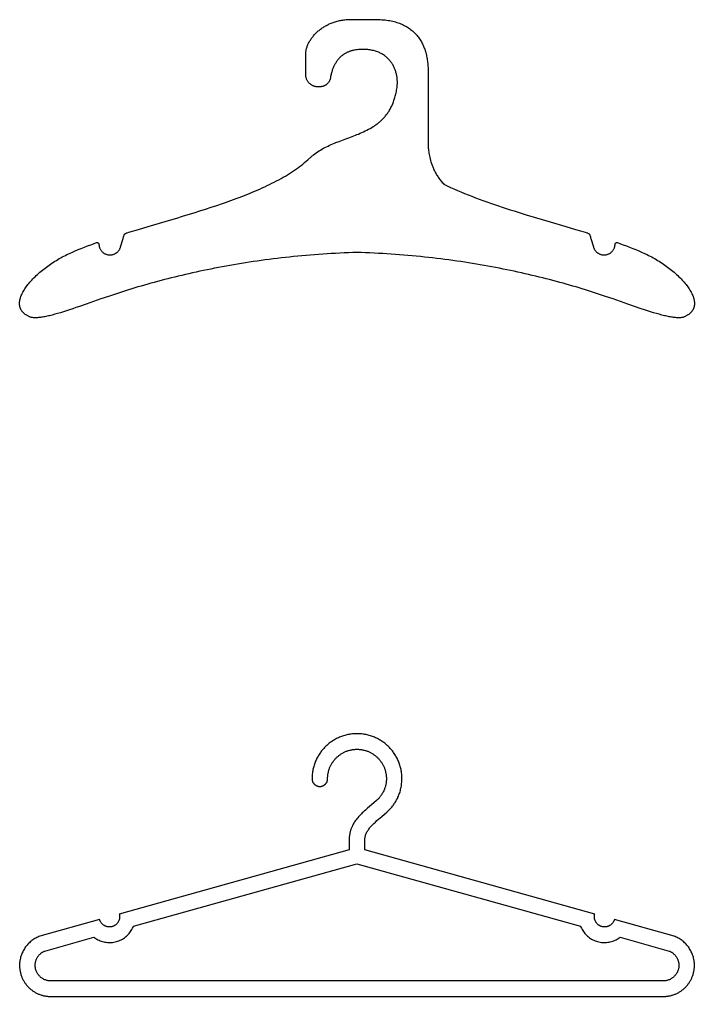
# Model space of a CAD drawing. Extents: x 27 to 2943, y 104 to 2866.
# Drawn here: x 2016 to 2416, y 550 to 1129 of the extents above; entities that cross this region are included whole.
import ezdxf

# ---------------------------------------------------------------- set-up
doc = ezdxf.new("R2010")
doc.units = 0
doc.layers.add('IMPORT_-_HANGER_PACK_EPS', color=18, linetype='CONTINUOUS')

msp = doc.modelspace()

# ---------------------------------------------------------------- linework, layer by layer
at = {"layer": 'IMPORT_-_HANGER_PACK_EPS'}
for points in [[(2211.44, 1129.45), (2227.44, 1129.45), (2228.5, 1129.44), (2229.53, 1129.41), (2230.54, 1129.36), (2231.53, 1129.28), (2232.5, 1129.19), (2233.44, 1129.08), (2234.37, 1128.95), (2235.28, 1128.8), (2236.16, 1128.63), (2237.03, 1128.44), (2237.87, 1128.24), (2238.7, 1128.01), (2239.51, 1127.77), (2240.29, 1127.51), (2241.06, 1127.24), (2241.81, 1126.94), (2242.53, 1126.63), (2243.24, 1126.31), (2243.93, 1125.97), (2244.6, 1125.61), (2245.26, 1125.24), (2245.89, 1124.85), (2246.51, 1124.45), (2247.11, 1124.03), (2247.69, 1123.6), (2248.25, 1123.15), (2248.8, 1122.7), (2249.32, 1122.22), (2249.83, 1121.74), (2250.33, 1121.24), (2250.8, 1120.73), (2251.26, 1120.21), (2251.71, 1119.68), (2252.13, 1119.13), (2252.54, 1118.58), (2252.94, 1118.01), (2253.32, 1117.43), (2253.68, 1116.84), (2254.02, 1116.24), (2254.36, 1115.63), (2254.67, 1115.02), (2254.97, 1114.39), (2255.26, 1113.75), (2255.53, 1113.11), (2255.78, 1112.45), (2256.02, 1111.79), (2256.25, 1111.12), (2256.46, 1110.45), (2256.66, 1109.76), (2256.85, 1109.07), (2257.02, 1108.37), (2257.17, 1107.67), (2257.32, 1106.96), (2257.45, 1106.25), (2257.57, 1105.52), (2257.67, 1104.8), (2257.76, 1104.07), (2257.84, 1103.33), (2257.91, 1102.59), (2257.96, 1101.85), (2258, 1101.1), (2258.03, 1100.35), (2258.05, 1099.6), (2258.05, 1098.84), (2258.05, 1057.21), (2258.05, 1056.7), (2258.05, 1055.96), (2258.06, 1055.01), (2258.08, 1054.46), (2258.11, 1053.86), (2258.15, 1053.23), (2258.21, 1052.55), (2258.28, 1051.83), (2258.38, 1051.08), (2258.49, 1050.29), (2258.63, 1049.47), (2258.79, 1048.62), (2258.98, 1047.74), (2259.2, 1046.84), (2259.44, 1045.91), (2259.73, 1044.96), (2260.04, 1044), (2260.21, 1043.51), (2260.4, 1043.02), (2260.59, 1042.52), (2260.79, 1042.02), (2261, 1041.52), (2261.22, 1041.01), (2261.46, 1040.51), (2261.7, 1040), (2261.96, 1039.49), (2262.22, 1038.97), (2262.5, 1038.46), (2262.79, 1037.95), (2263.1, 1037.43), (2263.41, 1036.92), (2263.74, 1036.4), (2264.09, 1035.88), (2264.44, 1035.37), (2264.81, 1034.86), (2265.19, 1034.34), (2265.59, 1033.83), (2266, 1033.32), (2266.43, 1032.81), (2266.87, 1032.31), (2267.33, 1031.8), (2269.29, 1030.85), (2271.28, 1029.92), (2273.31, 1029), (2275.37, 1028.1), (2277.46, 1027.2), (2279.58, 1026.32), (2281.73, 1025.46), (2283.9, 1024.6), (2286.1, 1023.76), (2288.32, 1022.93), (2290.56, 1022.11), (2292.82, 1021.3), (2295.1, 1020.5), (2297.39, 1019.71), (2299.7, 1018.93), (2302.02, 1018.16), (2304.35, 1017.4), (2306.7, 1016.64), (2309.05, 1015.9), (2311.41, 1015.16), (2316.15, 1013.7), (2320.89, 1012.26), (2325.63, 1010.84), (2330.36, 1009.45), (2339.73, 1006.69), (2345.44, 1005), (2348.27, 1004.15), (2351.06, 1003.31), (2352.05, 1003), (2352.44, 1002.87), (2352.77, 1002.74), (2353.04, 1002.61), (2353.27, 1002.48), (2353.37, 1002.41), (2353.46, 1002.34), (2353.54, 1002.26), (2353.61, 1002.18), (2353.68, 1002.09), (2353.74, 1001.99), (2353.85, 1001.78), (2353.94, 1001.53), (2354.04, 1001.24), (2354.24, 1000.51), (2354.37, 1000.06), (2354.52, 999.54), (2356.03, 994.54), (2356.13, 994.22), (2356.25, 993.91), (2356.39, 993.6), (2356.54, 993.31), (2356.7, 993.03), (2356.88, 992.75), (2357.06, 992.49), (2357.26, 992.24), (2357.47, 991.99), (2357.7, 991.76), (2357.93, 991.55), (2358.17, 991.34), (2358.42, 991.14), (2358.68, 990.96), (2358.95, 990.79), (2359.23, 990.64), (2359.51, 990.49), (2359.8, 990.36), (2360.09, 990.25), (2360.39, 990.14), (2360.7, 990.06), (2361.01, 989.98), (2361.32, 989.93), (2361.64, 989.88), (2361.96, 989.86), (2362.29, 989.84), (2362.61, 989.85), (2362.94, 989.87), (2363.27, 989.91), (2363.59, 989.96), (2363.92, 990.03), (2364.25, 990.12), (2364.62, 990.25), (2364.98, 990.39), (2365.33, 990.55), (2365.66, 990.74), (2365.98, 990.94), (2366.29, 991.15), (2366.58, 991.38), (2366.86, 991.63), (2367.12, 991.89), (2367.37, 992.17), (2367.6, 992.46), (2367.81, 992.76), (2368.01, 993.07), (2368.19, 993.39), (2368.35, 993.72), (2368.49, 994.06), (2368.55, 994.23), (2368.6, 994.39), (2368.68, 994.72), (2368.73, 995.05), (2368.77, 995.37), (2368.81, 995.69), (2368.86, 996), (2368.91, 996.29), (2368.95, 996.43), (2369, 996.57), (2369.03, 996.66), (2369.08, 996.74), (2369.13, 996.81), (2369.19, 996.88), (2369.25, 996.95), (2369.32, 997), (2369.4, 997.05), (2369.48, 997.09), (2369.56, 997.13), (2369.64, 997.15), (2369.73, 997.17), (2369.82, 997.18), (2369.91, 997.18), (2370, 997.17), (2370.09, 997.15), (2370.18, 997.13), (2370.24, 997.11), (2370.24, 997.11), (2371.98, 996.49), (2373.68, 995.87), (2375.6, 995.16), (2377.48, 994.45), (2379.31, 993.73), (2381.11, 993), (2382.86, 992.27), (2384.56, 991.53), (2386.22, 990.78), (2387.84, 990.03), (2388.74, 989.59), (2389.65, 989.13), (2390.54, 988.66), (2391.44, 988.17), (2392.33, 987.67), (2393.22, 987.16), (2394.09, 986.63), (2394.96, 986.09), (2395.83, 985.54), (2396.68, 984.98), (2397.53, 984.41), (2398.36, 983.83), (2399.19, 983.24), (2400, 982.64), (2400.8, 982.03), (2401.59, 981.42), (2402.37, 980.79), (2403.13, 980.16), (2403.88, 979.53), (2404.61, 978.89), (2405.32, 978.24), (2406.02, 977.59), (2406.7, 976.93), (2407.36, 976.28), (2408, 975.62), (2408.62, 974.95), (2409.23, 974.29), (2409.81, 973.62), (2410.37, 972.95), (2410.9, 972.29), (2411.42, 971.62), (2411.9, 970.96), (2412.37, 970.29), (2412.81, 969.63), (2413.22, 968.97), (2413.61, 968.32), (2413.97, 967.67), (2414.3, 967.02), (2414.6, 966.38), (2414.87, 965.74), (2415.11, 965.11), (2415.32, 964.48), (2415.5, 963.87), (2415.58, 963.56), (2415.64, 963.26), (2415.71, 962.95), (2415.76, 962.65), (2415.8, 962.36), (2415.84, 962.06), (2415.86, 961.77), (2415.88, 961.48), (2415.89, 961.19), (2415.89, 960.9), (2415.88, 960.62), (2415.86, 960.34), (2415.84, 960.06), (2415.8, 959.79), (2415.75, 959.52), (2415.7, 959.25), (2415.63, 958.98), (2415.56, 958.72), (2415.48, 958.46), (2415.38, 958.2), (2415.28, 957.95), (2415.17, 957.7), (2415.04, 957.45), (2414.91, 957.21), (2414.76, 956.97), (2414.61, 956.74), (2414.44, 956.5), (2414.27, 956.27), (2414.08, 956.05), (2413.89, 955.83), (2413.68, 955.61), (2413.46, 955.4), (2413.23, 955.19), (2412.99, 954.99), (2412.74, 954.79), (2412.48, 954.59), (2412.21, 954.4), (2411.92, 954.21), (2411.62, 954.03), (2411.32, 953.85), (2411, 953.68), (2410.67, 953.51), (2410.37, 953.34), (2410.06, 953.18), (2409.72, 953.04), (2409.36, 952.92), (2408.98, 952.82), (2408.58, 952.73), (2408.16, 952.67), (2407.72, 952.61), (2407.26, 952.58), (2406.78, 952.56), (2406.27, 952.56), (2405.75, 952.57), (2405.21, 952.6), (2404.66, 952.64), (2404.08, 952.69), (2403.48, 952.76), (2402.87, 952.85), (2402.24, 952.95), (2401.59, 953.06), (2400.93, 953.18), (2400.24, 953.32), (2399.54, 953.47), (2398.83, 953.63), (2398.1, 953.8), (2396.59, 954.19), (2395.01, 954.61), (2393.38, 955.07), (2391.69, 955.58), (2389.94, 956.12), (2388.14, 956.69), (2386.29, 957.29), (2384.39, 957.92), (2380.45, 959.26), (2376.33, 960.68), (2372.06, 962.17), (2367.65, 963.7), (2363.11, 965.26), (2360.8, 966.04), (2358.47, 966.82), (2356.7, 967.4), (2354.91, 967.98), (2353.1, 968.55), (2351.27, 969.13), (2349.43, 969.7), (2347.57, 970.26), (2345.69, 970.83), (2343.79, 971.39), (2341.88, 971.94), (2339.95, 972.49), (2338, 973.04), (2336.03, 973.58), (2334.05, 974.11), (2332.05, 974.65), (2330.04, 975.17), (2328.01, 975.69), (2325.96, 976.21), (2323.9, 976.72), (2321.82, 977.22), (2319.73, 977.72), (2317.63, 978.22), (2315.51, 978.7), (2313.37, 979.18), (2311.22, 979.65), (2309.06, 980.12), (2306.88, 980.58), (2304.69, 981.03), (2302.48, 981.48), (2300.27, 981.92), (2298.03, 982.35), (2295.79, 982.77), (2293.53, 983.18), (2291.27, 983.59), (2288.98, 983.99), (2286.69, 984.38), (2284.39, 984.76), (2282.07, 985.13), (2279.74, 985.49), (2277.4, 985.85), (2275.05, 986.19), (2272.69, 986.53), (2270.32, 986.85), (2267.94, 987.17), (2265.55, 987.48), (2263.15, 987.77), (2260.73, 988.06), (2258.31, 988.33), (2255.88, 988.6), (2253.44, 988.85), (2250.99, 989.1), (2248.54, 989.33), (2246.07, 989.55), (2243.6, 989.76), (2241.11, 989.96), (2238.62, 990.14), (2236.13, 990.32), (2233.62, 990.48), (2231.11, 990.63), (2228.59, 990.77), (2226.06, 990.89), (2223.53, 991.01), (2220.99, 991.11), (2218.44, 991.19), (2215.89, 991.26), (2213.34, 991.19), (2210.79, 991.11), (2208.25, 991.01), (2205.72, 990.89), (2203.19, 990.77), (2200.67, 990.63), (2198.16, 990.48), (2195.66, 990.32), (2193.16, 990.14), (2190.67, 989.96), (2188.18, 989.76), (2185.71, 989.55), (2183.24, 989.33), (2180.79, 989.1), (2178.34, 988.85), (2175.9, 988.6), (2173.47, 988.33), (2171.05, 988.06), (2168.64, 987.77), (2166.23, 987.48), (2163.84, 987.17), (2161.46, 986.85), (2159.09, 986.53), (2156.73, 986.19), (2154.38, 985.85), (2152.04, 985.49), (2149.71, 985.13), (2147.4, 984.76), (2145.09, 984.38), (2142.8, 983.99), (2140.52, 983.59), (2138.25, 983.18), (2135.99, 982.77), (2133.75, 982.35), (2131.52, 981.92), (2129.3, 981.48), (2127.09, 981.03), (2124.9, 980.58), (2122.72, 980.12), (2120.56, 979.65), (2118.41, 979.18), (2116.28, 978.7), (2114.15, 978.22), (2112.05, 977.72), (2109.96, 977.22), (2107.88, 976.72), (2105.82, 976.21), (2103.77, 975.69), (2101.74, 975.17), (2099.73, 974.65), (2097.73, 974.11), (2095.75, 973.58), (2093.78, 973.04), (2091.84, 972.49), (2089.9, 971.94), (2087.99, 971.39), (2086.09, 970.83), (2084.21, 970.26), (2082.35, 969.7), (2080.51, 969.13), (2078.68, 968.55), (2076.87, 967.98), (2075.08, 967.4), (2073.31, 966.82), (2070.98, 966.04), (2068.67, 965.26), (2064.14, 963.7), (2059.72, 962.17), (2055.45, 960.68), (2051.34, 959.26), (2049.34, 958.58), (2047.39, 957.92), (2045.49, 957.29), (2043.64, 956.69), (2041.84, 956.12), (2040.09, 955.58), (2038.4, 955.07), (2036.77, 954.61), (2035.2, 954.19), (2033.68, 953.8), (2032.95, 953.63), (2032.24, 953.47), (2031.54, 953.32), (2030.85, 953.18), (2030.19, 953.06), (2029.54, 952.95), (2028.91, 952.85), (2028.3, 952.76), (2027.7, 952.69), (2027.12, 952.64), (2026.57, 952.6), (2026.03, 952.57), (2025.51, 952.56), (2025.01, 952.56), (2024.52, 952.58), (2024.06, 952.61), (2023.62, 952.67), (2023.2, 952.73), (2022.8, 952.82), (2022.42, 952.92), (2022.06, 953.04), (2021.72, 953.18), (2021.41, 953.34), (2021.11, 953.51), (2020.78, 953.68), (2020.46, 953.85), (2020.16, 954.03), (2019.86, 954.21), (2019.57, 954.4), (2019.3, 954.59), (2019.04, 954.79), (2018.79, 954.99), (2018.55, 955.19), (2018.32, 955.4), (2018.1, 955.61), (2017.89, 955.83), (2017.7, 956.05), (2017.51, 956.27), (2017.34, 956.5), (2017.17, 956.74), (2017.02, 956.97), (2016.87, 957.21), (2016.74, 957.45), (2016.62, 957.7), (2016.5, 957.95), (2016.4, 958.2), (2016.3, 958.46), (2016.22, 958.72), (2016.15, 958.98), (2016.08, 959.25), (2016.03, 959.52), (2015.98, 959.79), (2015.94, 960.06), (2015.92, 960.34), (2015.9, 960.62), (2015.89, 960.9), (2015.89, 961.19), (2015.9, 961.48), (2015.92, 961.77), (2015.94, 962.06), (2015.98, 962.36), (2016.02, 962.65), (2016.08, 962.95), (2016.14, 963.26), (2016.28, 963.87), (2016.46, 964.48), (2016.67, 965.11), (2016.91, 965.74), (2017.18, 966.38), (2017.48, 967.02), (2017.82, 967.67), (2018.17, 968.32), (2018.56, 968.97), (2018.97, 969.63), (2019.41, 970.29), (2019.88, 970.96), (2020.36, 971.62), (2020.88, 972.29), (2021.41, 972.95), (2021.97, 973.62), (2022.55, 974.29), (2023.16, 974.95), (2023.78, 975.62), (2024.42, 976.28), (2025.08, 976.93), (2025.76, 977.59), (2026.46, 978.24), (2027.17, 978.89), (2027.91, 979.53), (2028.65, 980.16), (2029.41, 980.79), (2030.19, 981.42), (2030.98, 982.03), (2031.78, 982.64), (2032.59, 983.24), (2033.42, 983.83), (2034.25, 984.41), (2035.1, 984.98), (2035.95, 985.54), (2036.82, 986.09), (2037.69, 986.63), (2038.57, 987.16), (2039.45, 987.67), (2040.34, 988.17), (2041.24, 988.66), (2042.14, 989.13), (2043.04, 989.59), (2043.94, 990.03), (2045.56, 990.78), (2047.22, 991.53), (2048.92, 992.27), (2050.67, 993), (2052.47, 993.73), (2054.3, 994.45), (2056.18, 995.16), (2058.1, 995.87), (2059.8, 996.49), (2061.54, 997.11), (2061.54, 997.11), (2061.6, 997.13), (2061.69, 997.15), (2061.78, 997.17), (2061.87, 997.18), (2061.96, 997.18), (2062.05, 997.17), (2062.14, 997.15), (2062.22, 997.13), (2062.31, 997.09), (2062.38, 997.05), (2062.46, 997), (2062.53, 996.95), (2062.59, 996.88), (2062.65, 996.81), (2062.7, 996.74), (2062.75, 996.66), (2062.78, 996.57), (2062.83, 996.43), (2062.87, 996.29), (2062.93, 996), (2063.01, 995.37), (2063.05, 995.05), (2063.1, 994.72), (2063.18, 994.39), (2063.23, 994.23), (2063.29, 994.06), (2063.43, 993.72), (2063.59, 993.39), (2063.77, 993.07), (2063.97, 992.76), (2064.18, 992.46), (2064.41, 992.17), (2064.66, 991.89), (2064.92, 991.63), (2065.2, 991.38), (2065.49, 991.15), (2065.8, 990.94), (2066.12, 990.74), (2066.46, 990.55), (2066.8, 990.39), (2067.16, 990.25), (2067.53, 990.12), (2067.86, 990.03), (2068.19, 989.96), (2068.52, 989.91), (2068.84, 989.87), (2069.17, 989.85), (2069.49, 989.84), (2069.82, 989.86), (2070.14, 989.88), (2070.46, 989.93), (2070.77, 989.98), (2071.08, 990.06), (2071.39, 990.14), (2071.69, 990.25), (2071.98, 990.36), (2072.27, 990.49), (2072.56, 990.64), (2072.83, 990.79), (2073.1, 990.96), (2073.36, 991.14), (2073.61, 991.34), (2073.85, 991.55), (2074.08, 991.76), (2074.31, 991.99), (2074.52, 992.24), (2074.72, 992.49), (2074.91, 992.75), (2075.08, 993.03), (2075.24, 993.31), (2075.39, 993.6), (2075.53, 993.91), (2075.65, 994.22), (2075.75, 994.54), (2077.26, 999.54), (2077.54, 1000.51), (2077.74, 1001.24), (2077.84, 1001.53), (2077.93, 1001.78), (2078.04, 1001.99), (2078.11, 1002.09), (2078.17, 1002.18), (2078.24, 1002.26), (2078.33, 1002.34), (2078.41, 1002.41), (2078.51, 1002.48), (2078.74, 1002.61), (2079.01, 1002.74), (2079.34, 1002.87), (2079.73, 1003), (2080.72, 1003.31), (2086.34, 1005), (2092.05, 1006.69), (2098.81, 1008.68), (2105.63, 1010.69), (2109.06, 1011.71), (2112.49, 1012.74), (2115.92, 1013.78), (2119.34, 1014.84), (2122.76, 1015.9), (2126.15, 1016.99), (2129.53, 1018.08), (2132.89, 1019.2), (2136.21, 1020.34), (2137.86, 1020.91), (2139.5, 1021.49), (2141.14, 1022.08), (2142.76, 1022.67), (2144.37, 1023.27), (2145.97, 1023.87), (2147.56, 1024.48), (2149.13, 1025.09), (2150.69, 1025.71), (2152.24, 1026.34), (2153.78, 1026.98), (2155.3, 1027.62), (2156.8, 1028.27), (2158.29, 1028.92), (2159.76, 1029.58), (2161.22, 1030.25), (2162.66, 1030.93), (2164.07, 1031.61), (2165.47, 1032.31), (2166.86, 1033.01), (2168.22, 1033.72), (2169.56, 1034.43), (2170.88, 1035.16), (2172.17, 1035.89), (2173.45, 1036.64), (2174.7, 1037.39), (2175.93, 1038.15), (2177.14, 1038.92), (2178.32, 1039.7), (2179.47, 1040.49), (2180.6, 1041.29), (2181.7, 1042.09), (2182.78, 1042.91), (2183.83, 1043.74), (2184.85, 1044.58), (2185.84, 1045.43), (2186.8, 1046.29), (2187.74, 1047.16), (2188.11, 1047.52), (2188.49, 1047.86), (2188.88, 1048.2), (2189.27, 1048.54), (2189.67, 1048.86), (2190.06, 1049.19), (2190.87, 1049.81), (2191.7, 1050.4), (2192.54, 1050.98), (2193.39, 1051.53), (2194.25, 1052.06), (2195.13, 1052.57), (2196.02, 1053.06), (2196.92, 1053.53), (2197.83, 1053.99), (2198.74, 1054.43), (2199.67, 1054.86), (2200.6, 1055.28), (2201.54, 1055.68), (2202.48, 1056.08), (2203.43, 1056.46), (2205.34, 1057.21), (2207.27, 1057.94), (2209.19, 1058.65), (2211.11, 1059.36), (2213.03, 1060.07), (2214.92, 1060.8), (2215.87, 1061.18), (2216.8, 1061.56), (2217.82, 1061.99), (2218.83, 1062.43), (2219.83, 1062.88), (2220.82, 1063.35), (2221.8, 1063.84), (2222.76, 1064.34), (2223.71, 1064.87), (2224.65, 1065.42), (2225.56, 1065.98), (2226.01, 1066.28), (2226.46, 1066.58), (2226.9, 1066.89), (2227.34, 1067.2), (2227.77, 1067.52), (2228.2, 1067.85), (2228.62, 1068.18), (2229.04, 1068.52), (2229.45, 1068.87), (2229.86, 1069.23), (2230.26, 1069.6), (2230.65, 1069.97), (2231.04, 1070.36), (2231.42, 1070.75), (2231.79, 1071.15), (2232.16, 1071.56), (2232.53, 1071.98), (2232.88, 1072.41), (2233.23, 1072.84), (2233.57, 1073.29), (2233.91, 1073.75), (2234.24, 1074.22), (2234.56, 1074.7), (2234.87, 1075.19), (2235.17, 1075.69), (2235.47, 1076.2), (2235.76, 1076.72), (2236.04, 1077.26), (2236.32, 1077.8), (2236.58, 1078.36), (2236.84, 1078.93), (2237.09, 1079.51), (2237.33, 1080.11), (2237.56, 1080.72), (2237.78, 1081.34), (2237.99, 1081.97), (2238.2, 1082.62), (2238.39, 1083.28), (2238.58, 1083.95), (2238.75, 1084.64), (2238.92, 1085.34), (2239.07, 1086.05), (2239.22, 1086.78), (2239.36, 1087.53), (2239.48, 1088.29), (2239.6, 1089.06), (2239.66, 1089.52), (2239.71, 1089.97), (2239.75, 1090.44), (2239.78, 1090.9), (2239.8, 1091.37), (2239.81, 1091.85), (2239.81, 1092.32), (2239.8, 1092.8), (2239.78, 1093.28), (2239.75, 1093.76), (2239.71, 1094.24), (2239.66, 1094.73), (2239.6, 1095.21), (2239.53, 1095.7), (2239.44, 1096.18), (2239.35, 1096.67), (2239.24, 1097.15), (2239.12, 1097.63), (2239, 1098.11), (2238.86, 1098.59), (2238.7, 1099.06), (2238.54, 1099.53), (2238.36, 1100), (2238.18, 1100.47), (2237.97, 1100.93), (2237.76, 1101.39), (2237.54, 1101.84), (2237.3, 1102.29), (2237.05, 1102.73), (2236.78, 1103.16), (2236.51, 1103.59), (2236.22, 1104.01), (2235.91, 1104.43), (2235.6, 1104.84), (2235.27, 1105.24), (2234.92, 1105.63), (2234.56, 1106.01), (2234.19, 1106.39), (2233.81, 1106.75), (2233.41, 1107.11), (2232.99, 1107.45), (2232.56, 1107.79), (2232.12, 1108.11), (2231.66, 1108.43), (2231.19, 1108.73), (2230.7, 1109.02), (2230.2, 1109.3), (2229.68, 1109.56), (2229.15, 1109.81), (2228.6, 1110.05), (2228.03, 1110.27), (2227.45, 1110.48), (2226.86, 1110.68), (2226.24, 1110.86), (2225.61, 1111.02), (2224.97, 1111.17), (2224.31, 1111.31), (2223.63, 1111.42), (2222.94, 1111.52), (2222.23, 1111.6), (2221.5, 1111.67), (2220.75, 1111.72), (2219.99, 1111.74), (2219.21, 1111.75), (2218.4, 1111.74), (2217.58, 1111.71), (2216.78, 1111.65), (2215.97, 1111.56), (2215.18, 1111.45), (2214.4, 1111.31), (2214.01, 1111.23), (2213.62, 1111.14), (2213.24, 1111.05), (2212.86, 1110.95), (2212.48, 1110.84), (2212.1, 1110.72), (2211.73, 1110.6), (2211.36, 1110.46), (2210.99, 1110.32), (2210.63, 1110.17), (2210.27, 1110.02), (2209.92, 1109.85), (2209.57, 1109.68), (2209.22, 1109.49), (2208.88, 1109.3), (2208.54, 1109.1), (2208.2, 1108.89), (2207.87, 1108.67), (2207.55, 1108.45), (2207.23, 1108.21), (2206.91, 1107.96), (2206.6, 1107.71), (2206.29, 1107.44), (2205.99, 1107.17), (2205.7, 1106.88), (2205.41, 1106.59), (2205.12, 1106.28), (2204.84, 1105.96), (2204.57, 1105.64), (2204.3, 1105.3), (2204.04, 1104.95), (2203.79, 1104.6), (2203.54, 1104.23), (2203.3, 1103.85), (2203.06, 1103.46), (2202.83, 1103.05), (2202.61, 1102.64), (2202.4, 1102.22), (2202.19, 1101.78), (2201.99, 1101.33), (2201.79, 1100.87), (2201.61, 1100.4), (2201.43, 1099.92), (2201.26, 1099.42), (2201.09, 1098.91), (2200.94, 1098.39), (2200.79, 1097.86), (2200.65, 1097.31), (2200.52, 1096.76), (2200.4, 1096.18), (2200.28, 1095.6), (2200.18, 1095), (2200.11, 1094.63), (2200.02, 1094.28), (2199.91, 1093.94), (2199.79, 1093.61), (2199.66, 1093.29), (2199.5, 1092.98), (2199.34, 1092.69), (2199.16, 1092.41), (2198.97, 1092.14), (2198.77, 1091.89), (2198.55, 1091.65), (2198.32, 1091.42), (2198.09, 1091.2), (2197.84, 1090.99), (2197.58, 1090.8), (2197.32, 1090.62), (2197.04, 1090.46), (2196.76, 1090.3), (2196.47, 1090.16), (2196.17, 1090.03), (2195.87, 1089.92), (2195.56, 1089.81), (2195.25, 1089.72), (2194.94, 1089.65), (2194.62, 1089.58), (2194.29, 1089.53), (2193.97, 1089.49), (2193.64, 1089.47), (2193.31, 1089.45), (2192.98, 1089.45), (2192.65, 1089.47), (2192.32, 1089.49), (2191.99, 1089.53), (2191.67, 1089.58), (2191.34, 1089.65), (2191.02, 1089.73), (2190.7, 1089.82), (2190.39, 1089.92), (2190.08, 1090.04), (2189.77, 1090.17), (2189.47, 1090.31), (2189.18, 1090.47), (2188.89, 1090.64), (2188.61, 1090.82), (2188.34, 1091.02), (2188.08, 1091.23), (2187.82, 1091.45), (2187.58, 1091.68), (2187.34, 1091.93), (2187.12, 1092.2), (2186.91, 1092.47), (2186.71, 1092.76), (2186.52, 1093.06), (2186.35, 1093.38), (2186.19, 1093.71), (2186.05, 1094.05), (2185.91, 1094.41), (2185.8, 1094.78), (2185.7, 1095.16), (2185.62, 1095.56), (2185.55, 1095.96), (2185.51, 1096.39), (2185.48, 1096.83), (2185.47, 1097.28), (2185.47, 1108.63), (2185.48, 1109.08), (2185.5, 1109.54), (2185.54, 1109.99), (2185.6, 1110.45), (2185.67, 1110.91), (2185.76, 1111.37), (2185.86, 1111.83), (2185.98, 1112.29), (2186.12, 1112.76), (2186.27, 1113.22), (2186.43, 1113.68), (2186.61, 1114.14), (2186.8, 1114.59), (2187.01, 1115.05), (2187.23, 1115.5), (2187.46, 1115.96), (2187.71, 1116.4), (2187.97, 1116.85), (2188.25, 1117.3), (2188.54, 1117.74), (2188.84, 1118.17), (2189.15, 1118.61), (2189.48, 1119.04), (2189.82, 1119.46), (2190.17, 1119.88), (2190.53, 1120.29), (2190.9, 1120.7), (2191.29, 1121.11), (2191.69, 1121.51), (2192.1, 1121.9), (2192.52, 1122.28), (2192.95, 1122.66), (2193.39, 1123.03), (2193.84, 1123.4), (2194.31, 1123.75), (2194.78, 1124.1), (2195.26, 1124.44), (2195.76, 1124.77), (2196.26, 1125.09), (2196.77, 1125.41), (2197.29, 1125.71), (2197.82, 1126.01), (2198.36, 1126.29), (2198.91, 1126.57), (2199.47, 1126.83), (2200.04, 1127.08), (2200.61, 1127.32), (2201.19, 1127.56), (2201.78, 1127.77), (2202.38, 1127.98), (2202.98, 1128.17), (2203.59, 1128.36), (2204.21, 1128.53), (2204.84, 1128.68), (2205.47, 1128.82), (2206.11, 1128.95), (2206.76, 1129.07), (2207.41, 1129.17), (2208.07, 1129.25), (2208.73, 1129.32), (2209.4, 1129.38), (2210.08, 1129.42), (2210.76, 1129.44)], [(2215.89, 705.84), (2215.21, 705.83), (2214.52, 705.8), (2213.84, 705.76), (2213.17, 705.7), (2212.5, 705.62), (2211.83, 705.53), (2211.17, 705.42), (2210.52, 705.3), (2209.87, 705.15), (2209.23, 705), (2208.59, 704.83), (2207.96, 704.64), (2207.34, 704.44), (2206.72, 704.22), (2206.11, 703.99), (2205.51, 703.75), (2204.92, 703.49), (2204.33, 703.21), (2203.75, 702.93), (2203.18, 702.63), (2202.62, 702.31), (2202.07, 701.99), (2201.52, 701.65), (2200.99, 701.29), (2200.46, 700.93), (2199.94, 700.55), (2199.44, 700.16), (2198.94, 699.76), (2198.45, 699.35), (2197.97, 698.93), (2197.51, 698.49), (2197.05, 698.05), (2196.6, 697.59), (2196.17, 697.12), (2195.75, 696.65), (2195.33, 696.16), (2194.93, 695.66), (2194.54, 695.15), (2194.17, 694.64), (2193.8, 694.11), (2193.45, 693.58), (2193.11, 693.03), (2192.78, 692.48), (2192.47, 691.92), (2192.17, 691.35), (2191.88, 690.77), (2191.61, 690.18), (2191.35, 689.59), (2191.11, 688.99), (2190.88, 688.38), (2190.66, 687.76), (2190.46, 687.14), (2190.27, 686.51), (2190.1, 685.88), (2189.94, 685.24), (2189.8, 684.59), (2189.68, 683.93), (2189.57, 683.27), (2189.48, 682.61), (2189.4, 681.94), (2189.34, 681.27), (2189.3, 680.59), (2189.27, 679.9), (2189.26, 679.21), (2189.25, 679.21), (2189.25, 678.97), (2189.27, 678.74), (2189.3, 678.51), (2189.34, 678.28), (2189.39, 678.06), (2189.45, 677.84), (2189.53, 677.62), (2189.61, 677.41), (2189.7, 677.21), (2189.8, 677.01), (2189.92, 676.81), (2190.04, 676.63), (2190.17, 676.45), (2190.3, 676.27), (2190.45, 676.1), (2190.6, 675.94), (2190.76, 675.79), (2190.93, 675.64), (2191.1, 675.51), (2191.28, 675.38), (2191.47, 675.26), (2191.67, 675.15), (2191.87, 675.04), (2192.07, 674.95), (2192.28, 674.87), (2192.49, 674.8), (2192.71, 674.73), (2192.94, 674.68), (2193.17, 674.64), (2193.4, 674.61), (2193.63, 674.59), (2193.87, 674.59), (2194.11, 674.59), (2194.34, 674.61), (2194.57, 674.64), (2194.8, 674.68), (2195.02, 674.73), (2195.24, 674.8), (2195.46, 674.87), (2195.67, 674.95), (2195.87, 675.04), (2196.07, 675.15), (2196.27, 675.26), (2196.45, 675.38), (2196.64, 675.51), (2196.81, 675.64), (2196.98, 675.79), (2197.14, 675.94), (2197.29, 676.1), (2197.44, 676.27), (2197.57, 676.45), (2197.7, 676.63), (2197.82, 676.81), (2197.93, 677.01), (2198.04, 677.21), (2198.13, 677.41), (2198.21, 677.62), (2198.28, 677.84), (2198.35, 678.06), (2198.4, 678.28), (2198.44, 678.51), (2198.47, 678.74), (2198.49, 678.97), (2198.49, 679.21), (2198.48, 679.21), (2198.48, 679.66), (2198.5, 680.11), (2198.53, 680.55), (2198.57, 680.99), (2198.62, 681.42), (2198.68, 681.86), (2198.75, 682.29), (2198.83, 682.71), (2198.92, 683.13), (2199.03, 683.55), (2199.14, 683.97), (2199.26, 684.38), (2199.39, 684.78), (2199.53, 685.19), (2199.69, 685.58), (2199.85, 685.98), (2200.02, 686.37), (2200.2, 686.75), (2200.39, 687.13), (2200.58, 687.5), (2200.79, 687.87), (2201, 688.23), (2201.23, 688.59), (2201.46, 688.94), (2201.7, 689.28), (2201.94, 689.62), (2202.2, 689.95), (2202.46, 690.28), (2202.73, 690.6), (2203.01, 690.91), (2203.3, 691.22), (2203.59, 691.52), (2203.89, 691.81), (2204.2, 692.1), (2204.51, 692.37), (2204.83, 692.64), (2205.15, 692.91), (2205.49, 693.16), (2205.83, 693.41), (2206.17, 693.65), (2206.52, 693.88), (2206.88, 694.1), (2207.24, 694.32), (2207.61, 694.52), (2207.98, 694.72), (2208.36, 694.91), (2208.74, 695.09), (2209.13, 695.26), (2209.52, 695.42), (2209.92, 695.57), (2210.32, 695.71), (2210.73, 695.85), (2211.14, 695.97), (2211.55, 696.08), (2211.97, 696.18), (2212.39, 696.28), (2212.82, 696.36), (2213.25, 696.43), (2213.68, 696.49), (2214.12, 696.54), (2214.56, 696.58), (2215, 696.61), (2215.45, 696.62), (2215.89, 696.63), (2216.34, 696.62), (2216.79, 696.61), (2217.23, 696.58), (2217.67, 696.54), (2218.1, 696.49), (2218.54, 696.43), (2218.97, 696.36), (2219.39, 696.28), (2219.82, 696.18), (2220.23, 696.08), (2220.65, 695.97), (2221.06, 695.85), (2221.47, 695.71), (2221.87, 695.57), (2222.26, 695.42), (2222.66, 695.26), (2223.05, 695.09), (2223.43, 694.91), (2223.81, 694.72), (2224.18, 694.52), (2224.55, 694.32), (2224.91, 694.1), (2225.27, 693.88), (2225.62, 693.65), (2225.96, 693.41), (2226.3, 693.16), (2226.63, 692.91), (2226.96, 692.64), (2227.28, 692.37), (2227.59, 692.1), (2227.9, 691.81), (2228.2, 691.52), (2228.49, 691.22), (2228.78, 690.91), (2229.05, 690.6), (2229.32, 690.28), (2229.59, 689.95), (2229.84, 689.62), (2230.09, 689.28), (2230.33, 688.94), (2230.56, 688.59), (2230.78, 688.23), (2231, 687.87), (2231.2, 687.5), (2231.4, 687.13), (2231.59, 686.75), (2231.77, 686.37), (2231.94, 685.98), (2232.1, 685.58), (2232.25, 685.19), (2232.39, 684.78), (2232.53, 684.38), (2232.65, 683.97), (2232.76, 683.55), (2232.86, 683.13), (2232.96, 682.71), (2233.04, 682.29), (2233.11, 681.86), (2233.17, 681.42), (2233.22, 680.99), (2233.26, 680.55), (2233.29, 680.11), (2233.3, 679.66), (2233.31, 679.21), (2233.3, 678.74), (2233.28, 678.27), (2233.25, 677.8), (2233.21, 677.33), (2233.15, 676.87), (2233.08, 676.41), (2233, 675.95), (2232.91, 675.5), (2232.8, 675.05), (2232.69, 674.61), (2232.56, 674.17), (2232.42, 673.74), (2232.27, 673.31), (2232.11, 672.88), (2231.94, 672.46), (2231.76, 672.05), (2231.49, 671.45), (2231.26, 670.99), (2231.08, 670.67), (2230.89, 670.35), (2230.7, 670.04), (2230.51, 669.73), (2230.3, 669.42), (2230.09, 669.12), (2229.87, 668.83), (2229.65, 668.53), (2229.42, 668.25), (2229.18, 667.96), (2228.94, 667.68), (2228.69, 667.41), (2228.44, 667.14), (2228.17, 666.88), (2227.91, 666.62), (2227.64, 666.36), (2227.63, 666.36), (2227.53, 666.27), (2227.44, 666.18), (2225.95, 664.89), (2224.67, 663.81), (2223.36, 662.71), (2222.08, 661.61), (2220.83, 660.52), (2220.22, 659.97), (2219.62, 659.41), (2219.03, 658.85), (2218.46, 658.29), (2217.9, 657.72), (2217.35, 657.14), (2216.82, 656.56), (2216.31, 655.97), (2215.82, 655.36), (2215.34, 654.75), (2214.89, 654.13), (2214.46, 653.5), (2214.05, 652.85), (2213.66, 652.19), (2213.3, 651.51), (2213.13, 651.17), (2212.97, 650.82), (2212.81, 650.47), (2212.66, 650.11), (2212.52, 649.75), (2212.38, 649.39), (2212.25, 649.02), (2212.13, 648.64), (2212.01, 648.27), (2211.91, 647.88), (2211.81, 647.49), (2211.72, 647.1), (2211.63, 646.7), (2211.56, 646.3), (2211.49, 645.89), (2211.43, 645.47), (2211.38, 645.05), (2211.34, 644.63), (2211.31, 644.19), (2211.29, 643.76), (2211.27, 643.31), (2211.27, 642.86), (2211.27, 637.04), (2074.97, 598.92), (2075.05, 598.62), (2075.11, 598.32), (2075.15, 598.02), (2075.18, 597.72), (2075.2, 597.42), (2075.2, 597.12), (2075.18, 596.82), (2075.15, 596.53), (2075.11, 596.24), (2075.05, 595.95), (2074.98, 595.67), (2074.89, 595.39), (2074.79, 595.12), (2074.68, 594.85), (2074.56, 594.59), (2074.42, 594.34), (2074.27, 594.09), (2074.11, 593.84), (2073.94, 593.61), (2073.76, 593.38), (2073.57, 593.17), (2073.36, 592.96), (2073.15, 592.76), (2072.92, 592.57), (2072.69, 592.39), (2072.44, 592.23), (2072.19, 592.07), (2071.93, 591.93), (2071.66, 591.8), (2071.38, 591.68), (2071.09, 591.57), (2070.79, 591.48), (2070.49, 591.41), (2070.19, 591.35), (2069.89, 591.3), (2069.59, 591.27), (2069.29, 591.26), (2068.99, 591.26), (2068.7, 591.28), (2068.4, 591.31), (2068.11, 591.35), (2067.83, 591.41), (2067.55, 591.48), (2067.27, 591.57), (2067, 591.67), (2066.73, 591.78), (2066.47, 591.9), (2066.21, 592.04), (2065.96, 592.18), (2065.72, 592.34), (2065.49, 592.51), (2065.26, 592.7), (2065.04, 592.89), (2064.84, 593.09), (2064.64, 593.31), (2064.45, 593.53), (2064.27, 593.77), (2064.11, 594.01), (2063.95, 594.27), (2063.81, 594.53), (2063.68, 594.8), (2063.56, 595.08), (2063.45, 595.37), (2063.36, 595.67), (2027.87, 585.74), (2027.35, 585.54), (2026.73, 585.27), (2026.12, 584.98), (2025.52, 584.66), (2024.93, 584.33), (2024.36, 583.98), (2023.8, 583.6), (2023.26, 583.21), (2022.73, 582.79), (2022.21, 582.36), (2021.72, 581.91), (2021.24, 581.44), (2020.77, 580.96), (2020.33, 580.46), (2019.9, 579.94), (2019.49, 579.41), (2019.1, 578.86), (2018.73, 578.3), (2018.38, 577.72), (2018.05, 577.13), (2017.75, 576.53), (2017.46, 575.91), (2017.2, 575.29), (2016.95, 574.65), (2016.74, 574), (2016.54, 573.34), (2016.37, 572.67), (2016.23, 571.99), (2016.11, 571.3), (2016.01, 570.6), (2015.95, 569.9), (2015.9, 569.18), (2015.89, 568.46), (2015.9, 567.99), (2015.91, 567.51), (2015.94, 567.04), (2015.99, 566.58), (2016.04, 566.11), (2016.1, 565.65), (2016.18, 565.2), (2016.27, 564.75), (2016.36, 564.3), (2016.47, 563.85), (2016.59, 563.41), (2016.72, 562.98), (2016.86, 562.55), (2017.01, 562.12), (2017.17, 561.7), (2017.34, 561.28), (2017.52, 560.87), (2017.71, 560.47), (2017.91, 560.07), (2018.12, 559.67), (2018.33, 559.28), (2018.56, 558.9), (2018.8, 558.52), (2019.04, 558.15), (2019.29, 557.79), (2019.55, 557.43), (2019.82, 557.08), (2020.1, 556.73), (2020.39, 556.39), (2020.68, 556.06), (2020.98, 555.74), (2021.29, 555.42), (2021.61, 555.11), (2021.93, 554.81), (2022.26, 554.52), (2022.6, 554.23), (2022.95, 553.95), (2023.3, 553.68), (2023.66, 553.42), (2024.02, 553.17), (2024.39, 552.93), (2024.77, 552.69), (2025.15, 552.46), (2025.54, 552.25), (2025.94, 552.04), (2026.34, 551.84), (2026.74, 551.65), (2027.16, 551.47), (2027.57, 551.3), (2027.99, 551.14), (2028.42, 550.99), (2028.85, 550.85), (2029.29, 550.72), (2029.72, 550.6), (2030.17, 550.49), (2030.62, 550.39), (2031.07, 550.31), (2031.53, 550.23), (2031.99, 550.17), (2032.45, 550.11), (2032.91, 550.07), (2033.38, 550.04), (2033.86, 550.03), (2034.33, 550.02), (2397.45, 550.02), (2397.92, 550.03), (2398.39, 550.04), (2398.86, 550.07), (2399.33, 550.11), (2399.79, 550.17), (2400.25, 550.23), (2400.71, 550.31), (2401.16, 550.39), (2401.61, 550.49), (2402.05, 550.6), (2402.49, 550.72), (2402.93, 550.85), (2403.36, 550.99), (2403.79, 551.14), (2404.21, 551.3), (2404.62, 551.47), (2405.04, 551.65), (2405.44, 551.84), (2405.84, 552.04), (2406.24, 552.25), (2406.63, 552.46), (2407.01, 552.69), (2407.39, 552.93), (2407.76, 553.17), (2408.12, 553.42), (2408.48, 553.68), (2408.83, 553.95), (2409.18, 554.23), (2409.52, 554.52), (2409.85, 554.81), (2410.17, 555.11), (2410.49, 555.42), (2410.8, 555.74), (2411.1, 556.06), (2411.39, 556.39), (2411.68, 556.73), (2411.96, 557.08), (2412.23, 557.43), (2412.49, 557.79), (2412.74, 558.15), (2412.98, 558.52), (2413.22, 558.9), (2413.45, 559.28), (2413.66, 559.67), (2413.87, 560.07), (2414.07, 560.47), (2414.26, 560.87), (2414.44, 561.28), (2414.61, 561.7), (2414.77, 562.12), (2414.92, 562.55), (2415.06, 562.98), (2415.19, 563.41), (2415.31, 563.85), (2415.42, 564.3), (2415.52, 564.75), (2415.6, 565.2), (2415.68, 565.65), (2415.74, 566.11), (2415.8, 566.58), (2415.84, 567.04), (2415.87, 567.51), (2415.88, 567.99), (2415.89, 568.46), (2415.88, 569.18), (2415.84, 569.9), (2415.77, 570.6), (2415.67, 571.3), (2415.55, 571.99), (2415.41, 572.67), (2415.24, 573.34), (2415.05, 574), (2414.83, 574.65), (2414.59, 575.29), (2414.32, 575.91), (2414.04, 576.53), (2413.73, 577.13), (2413.4, 577.72), (2413.05, 578.3), (2412.68, 578.86), (2412.29, 579.41), (2411.89, 579.94), (2411.46, 580.46), (2411.01, 580.96), (2410.55, 581.44), (2410.07, 581.91), (2409.57, 582.36), (2409.06, 582.79), (2408.53, 583.21), (2407.99, 583.6), (2407.43, 583.98), (2406.86, 584.33), (2406.27, 584.66), (2405.67, 584.98), (2405.06, 585.27), (2404.43, 585.54), (2404.18, 585.64), (2403.92, 585.74), (2368.42, 595.67), (2368.33, 595.37), (2368.23, 595.08), (2368.11, 594.8), (2367.98, 594.53), (2367.84, 594.27), (2367.68, 594.01), (2367.51, 593.77), (2367.34, 593.53), (2367.15, 593.31), (2366.95, 593.09), (2366.74, 592.89), (2366.53, 592.7), (2366.3, 592.51), (2366.07, 592.34), (2365.82, 592.18), (2365.58, 592.04), (2365.32, 591.9), (2365.06, 591.78), (2364.79, 591.67), (2364.52, 591.57), (2364.24, 591.48), (2363.96, 591.41), (2363.67, 591.35), (2363.38, 591.31), (2363.09, 591.28), (2362.8, 591.26), (2362.5, 591.26), (2362.2, 591.27), (2361.9, 591.3), (2361.6, 591.35), (2361.3, 591.41), (2361, 591.48), (2360.7, 591.57), (2360.41, 591.68), (2360.13, 591.8), (2359.86, 591.93), (2359.6, 592.07), (2359.34, 592.23), (2359.1, 592.39), (2358.86, 592.57), (2358.64, 592.76), (2358.42, 592.96), (2358.22, 593.17), (2358.03, 593.38), (2357.85, 593.61), (2357.67, 593.84), (2357.51, 594.09), (2357.37, 594.34), (2357.23, 594.59), (2357.11, 594.85), (2357, 595.12), (2356.9, 595.39), (2356.81, 595.67), (2356.74, 595.95), (2356.68, 596.24), (2356.64, 596.53), (2356.61, 596.82), (2356.59, 597.12), (2356.59, 597.42), (2356.6, 597.72), (2356.63, 598.02), (2356.68, 598.32), (2356.74, 598.62), (2356.81, 598.92), (2220.52, 637.04), (2220.52, 640.67), (2220.52, 641.77), (2220.52, 642.86), (2220.53, 643.37), (2220.57, 643.86), (2220.64, 644.35), (2220.73, 644.84), (2220.85, 645.31), (2221, 645.78), (2221.16, 646.24), (2221.35, 646.7), (2221.56, 647.15), (2221.79, 647.6), (2222.04, 648.04), (2222.32, 648.48), (2222.61, 648.91), (2222.91, 649.34), (2223.24, 649.77), (2223.58, 650.19), (2223.93, 650.61), (2224.3, 651.03), (2224.69, 651.44), (2225.09, 651.85), (2225.5, 652.27), (2225.92, 652.68), (2226.79, 653.49), (2227.7, 654.31), (2228.64, 655.12), (2230.59, 656.77), (2232.13, 658.07), (2233.49, 659.23), (2233.77, 659.46), (2233.81, 659.5), (2234.22, 659.88), (2234.63, 660.27), (2235.02, 660.68), (2235.41, 661.09), (2235.79, 661.51), (2236.17, 661.93), (2236.53, 662.37), (2236.88, 662.82), (2237.23, 663.27), (2237.56, 663.73), (2237.89, 664.2), (2238.21, 664.68), (2238.51, 665.16), (2238.81, 665.65), (2239.1, 666.15), (2239.38, 666.65), (2239.82, 667.51), (2240.01, 667.9), (2240.18, 668.25), (2240.45, 668.88), (2240.71, 669.52), (2240.95, 670.17), (2241.18, 670.82), (2241.39, 671.48), (2241.58, 672.15), (2241.75, 672.83), (2241.91, 673.51), (2242.05, 674.2), (2242.17, 674.9), (2242.28, 675.6), (2242.36, 676.31), (2242.43, 677.03), (2242.48, 677.75), (2242.51, 678.48), (2242.52, 679.21), (2242.51, 679.9), (2242.48, 680.59), (2242.44, 681.26), (2242.38, 681.94), (2242.3, 682.61), (2242.21, 683.27), (2242.1, 683.93), (2241.98, 684.59), (2241.84, 685.24), (2241.68, 685.88), (2241.51, 686.51), (2241.32, 687.14), (2241.12, 687.76), (2240.9, 688.38), (2240.67, 688.99), (2240.43, 689.59), (2240.17, 690.18), (2239.9, 690.77), (2239.61, 691.35), (2239.31, 691.92), (2238.99, 692.48), (2238.67, 693.03), (2238.33, 693.58), (2237.98, 694.11), (2237.61, 694.64), (2237.24, 695.15), (2236.85, 695.66), (2236.45, 696.16), (2236.03, 696.65), (2235.61, 697.12), (2235.18, 697.59), (2234.73, 698.05), (2234.27, 698.49), (2233.81, 698.93), (2233.33, 699.35), (2232.84, 699.76), (2232.34, 700.16), (2231.84, 700.55), (2231.32, 700.93), (2230.79, 701.29), (2230.26, 701.65), (2229.71, 701.99), (2229.16, 702.31), (2228.6, 702.63), (2228.03, 702.93), (2227.45, 703.21), (2226.87, 703.49), (2226.27, 703.75), (2225.67, 703.99), (2225.06, 704.22), (2224.45, 704.44), (2223.82, 704.64), (2223.19, 704.83), (2222.56, 705), (2221.92, 705.15), (2221.27, 705.3), (2220.62, 705.42), (2219.96, 705.53), (2219.29, 705.62), (2218.62, 705.7), (2217.95, 705.76), (2217.27, 705.8), (2216.58, 705.83), (2215.89, 705.84)], [(2215.89, 628.73), (2348.42, 591.66), (2348.65, 591.11), (2348.96, 590.45), (2349.3, 589.8), (2349.68, 589.17), (2350.08, 588.56), (2350.52, 587.97), (2350.97, 587.4), (2351.46, 586.85), (2351.99, 586.32), (2352.52, 585.82), (2353.09, 585.34), (2353.7, 584.89), (2354.32, 584.46), (2354.96, 584.07), (2355.63, 583.7), (2356.32, 583.37), (2357.03, 583.08), (2357.76, 582.81), (2358.5, 582.58), (2359.26, 582.39), (2360.02, 582.24), (2360.78, 582.12), (2361.54, 582.05), (2362.3, 582.02), (2363.06, 582.02), (2363.81, 582.06), (2364.56, 582.14), (2365.29, 582.25), (2366.02, 582.4), (2366.74, 582.58), (2367.44, 582.8), (2368.13, 583.04), (2368.81, 583.32), (2369.47, 583.64), (2370.11, 583.98), (2370.74, 584.36), (2371.35, 584.76), (2371.84, 585.11), (2400.96, 576.97), (2401.24, 576.85), (2401.55, 576.7), (2401.84, 576.54), (2402.13, 576.38), (2402.42, 576.2), (2402.69, 576.01), (2402.97, 575.82), (2403.23, 575.61), (2403.5, 575.39), (2403.74, 575.17), (2403.98, 574.94), (2404.21, 574.69), (2404.44, 574.44), (2404.65, 574.18), (2404.86, 573.92), (2405.05, 573.64), (2405.24, 573.36), (2405.41, 573.07), (2405.58, 572.78), (2405.73, 572.48), (2405.87, 572.17), (2406, 571.86), (2406.12, 571.55), (2406.23, 571.23), (2406.32, 570.9), (2406.41, 570.57), (2406.48, 570.23), (2406.54, 569.89), (2406.59, 569.54), (2406.62, 569.19), (2406.64, 568.83), (2406.64, 568.49), (2406.63, 567.98), (2406.59, 567.51), (2406.54, 567.05), (2406.46, 566.6), (2406.36, 566.16), (2406.23, 565.72), (2406.09, 565.3), (2405.93, 564.88), (2405.75, 564.48), (2405.54, 564.09), (2405.32, 563.7), (2405.08, 563.33), (2404.82, 562.97), (2404.55, 562.62), (2404.25, 562.28), (2403.95, 561.97), (2403.63, 561.65), (2403.29, 561.36), (2402.95, 561.09), (2402.58, 560.83), (2402.21, 560.59), (2401.82, 560.38), (2401.43, 560.17), (2401.02, 559.98), (2400.61, 559.82), (2400.18, 559.68), (2399.75, 559.56), (2399.31, 559.45), (2398.86, 559.37), (2398.4, 559.32), (2397.93, 559.28), (2397.33, 559.27), (2034.45, 559.27), (2033.85, 559.28), (2033.39, 559.32), (2032.92, 559.37), (2032.47, 559.45), (2032.03, 559.56), (2031.6, 559.68), (2031.18, 559.82), (2030.76, 559.98), (2030.35, 560.17), (2029.96, 560.38), (2029.57, 560.59), (2029.2, 560.83), (2028.84, 561.09), (2028.5, 561.36), (2028.15, 561.65), (2027.84, 561.97), (2027.52, 562.28), (2027.24, 562.62), (2026.96, 562.97), (2026.71, 563.33), (2026.46, 563.7), (2026.25, 564.09), (2026.04, 564.48), (2025.86, 564.88), (2025.7, 565.3), (2025.55, 565.72), (2025.43, 566.16), (2025.32, 566.6), (2025.25, 567.05), (2025.19, 567.51), (2025.15, 567.98), (2025.14, 568.49), (2025.14, 568.83), (2025.17, 569.19), (2025.2, 569.54), (2025.25, 569.89), (2025.31, 570.23), (2025.38, 570.57), (2025.46, 570.9), (2025.56, 571.23), (2025.67, 571.55), (2025.79, 571.86), (2025.92, 572.17), (2026.06, 572.48), (2026.21, 572.78), (2026.38, 573.07), (2026.55, 573.36), (2026.73, 573.64), (2026.93, 573.92), (2027.13, 574.18), (2027.35, 574.44), (2027.57, 574.69), (2027.8, 574.94), (2028.05, 575.17), (2028.29, 575.39), (2028.55, 575.61), (2028.81, 575.82), (2029.09, 576.01), (2029.37, 576.2), (2029.65, 576.38), (2029.95, 576.54), (2030.24, 576.7), (2030.55, 576.85), (2030.82, 576.97), (2059.95, 585.11), (2060.44, 584.76), (2061.05, 584.36), (2061.67, 583.98), (2062.32, 583.64), (2062.98, 583.32), (2063.66, 583.04), (2064.35, 582.8), (2065.05, 582.58), (2065.77, 582.4), (2066.49, 582.25), (2067.23, 582.14), (2067.98, 582.06), (2068.73, 582.02), (2069.49, 582.02), (2070.24, 582.05), (2071, 582.12), (2071.77, 582.24), (2072.53, 582.39), (2073.29, 582.58), (2074.03, 582.81), (2074.75, 583.08), (2075.46, 583.37), (2076.16, 583.7), (2076.82, 584.07), (2077.47, 584.46), (2078.09, 584.89), (2078.69, 585.34), (2079.26, 585.82), (2079.8, 586.32), (2080.32, 586.85), (2080.81, 587.4), (2081.27, 587.97), (2081.71, 588.56), (2082.11, 589.17), (2082.48, 589.8), (2082.83, 590.45), (2083.14, 591.11), (2083.36, 591.66)]]:
    msp.add_lwpolyline(points, close=True, dxfattribs=at)

doc.saveas('drawing.dxf')
